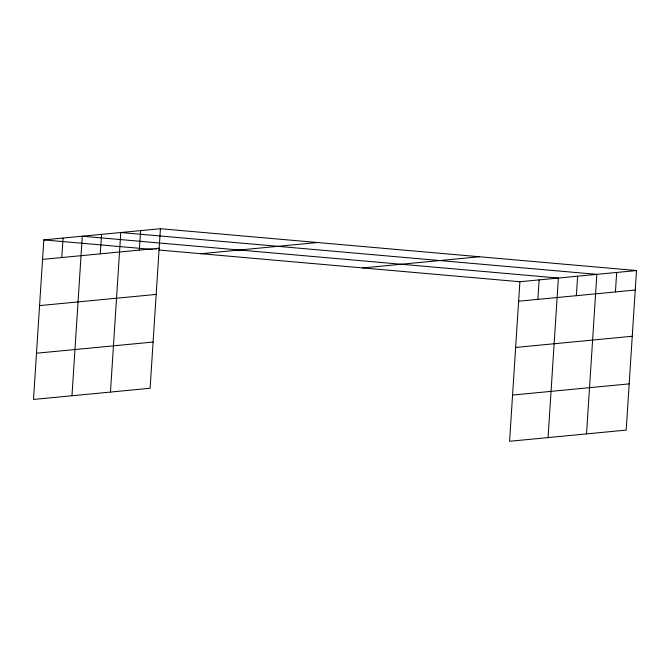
<?xml version="1.0" encoding="UTF-8"?>
<svg xmlns="http://www.w3.org/2000/svg" width="670" height="670" viewBox="0 0 670 670"><rect width="100%" height="100%" fill="white"/><g stroke="black" fill="none" stroke-linecap="round" stroke-linejoin="round"><path stroke-width="0.5" stroke-dasharray="3.35 2.51" d="M153.69 249.558L157.793 249.918"/><path stroke-width="1" d="M160.423 228.721L43.818 239.902L33.5 399.446L150.105 388.265L160.423 228.721L636.5 270.554L626.182 430.098L509.577 441.279L519.895 281.735L636.5 270.554M61.799 257.54L63.055 238.059M71.975 395.752L82.293 236.217L558.378 278.05L548.06 437.585M100.274 253.846L101.538 234.366M110.458 392.067L120.776 232.523L596.853 274.357L586.535 433.9M139.335 250.103L140.6 230.622M537.876 299.373L539.141 279.892M576.359 295.679L577.615 276.199M615.42 291.936L616.676 272.456M42.553 259.382L159.159 248.202M200.925 253.712L317.53 242.523M362.788 267.933L479.393 256.752M39.572 305.604L156.169 294.423M518.639 301.215L635.244 290.035M36.49 353.224L153.095 342.043M515.649 347.437L632.254 336.256M512.567 395.057L629.172 383.877M43.818 239.902L152.66 249.466M158.823 250.01L519.895 281.735"/></g></svg>
